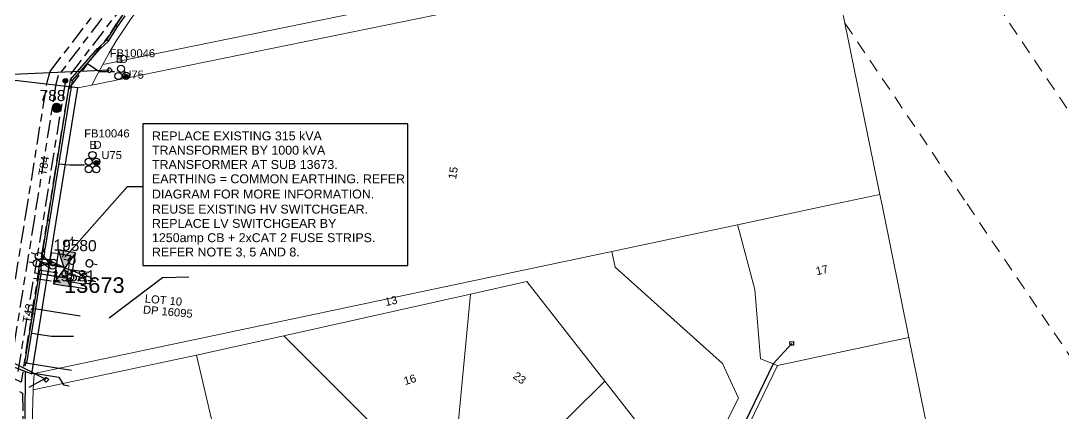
# Model space of a CAD drawing. Header units: metres. Extents: x 314590 to 317940, y 6263421 to 6264427.
# Drawn here: x 317374.3 to 317608.6, y 6263948.8 to 6264036.9 of the extents above; entities that cross this region are included whole.
import ezdxf
from ezdxf.enums import TextEntityAlignment as Align

# ---------------------------------------------------------------- set-up
doc = ezdxf.new("R2010")
doc.units = ezdxf.units.M
for name, pattern in [('Cable Exist UG', [8.2, 4, -1.2, 1.8, -1.2]), ('Dash', [5, 3, -2]), ('HIDDEN2', [0.1875, 0.125, -0.0625])]:
    doc.linetypes.add(name, pattern=pattern)
doc.layers.get('0').update_dxf_attribs({"color": 6})
doc.layers.add('Cadastre Easements_SP_EXT', color=9, linetype='Continuous', lineweight=5)
doc.layers.add('Cadastre Land Parcels_SP_EXT', color=9, linetype='Continuous', lineweight=5)
for name, color, linetype in [('Duct_SP_EXT', 7, 'Continuous'), ('Equip_HV_EXT', 7, 'Continuous'), ('Mains_HV_EXT', 7, 'Continuous'), ('Mains_LV_EXT', 7, 'Continuous'), ('Notes', 7, 'Continuous'), ('Services_SP_EXT', 7, 'Continuous'), ('Sub_SP_EXT', 7, 'Continuous'), ('SupportsOH_SP_TR_HV_LV_SL_EXT', 7, 'Continuous'), ('Trench_SP_EXT', 7, 'Continuous')]:
    doc.layers.add(name, color=color, linetype=linetype)
doc.layers.add('Features_HIDE', color=1, linetype='Continuous', plot=False)
doc.styles.add('POLE_LABEL', font='arial.ttf')
doc.styles.get("Standard").update_dxf_attribs({"font": 'arial.ttf'})
doc.styles.add('SWITCH_LABEL', font='arial.ttf', dxfattribs={"height": 2.5})
doc.linetypes.add('IE Trench HV', pattern='A,7,-0.2,["/",Standard,S=3,R=0,X=0.6,Y=-1.4],-2.5', length=9.7)

# ---------------------------------------------------------------- blocks, each defined once
blk = doc.blocks.new('SUB_PADMOUNT_EXT')
for points in [[(0, 0), (-3.84, 1.92), (-3.84, -1.92)], [(0, 0), (3.84, 1.92), (3.84, -1.92)]]:
    blk.add_hatch(color=256).paths.add_polyline_path(points)
for p, q in [((3.84, 1.92), (-3.84, -1.92)), ((-3.84, 1.92), (3.84, -1.92))]:
    blk.add_line(p, q)
blk.add_lwpolyline([(-3.84, -1.92), (3.84, -1.92), (3.84, 1.92), (-3.84, 1.92)], close=True)
for tag, height, flags, p in [('ASSET_NUM', 3.5, 8, (2, 2)), ('STREET_CODE', 0.2, 9, (1.5, 0)), ('CONSTRUCTED_VOLTAGE', 0.2, 9, (1.5, -0.2)), ('OPERATING_VOLTAGE', 0.2, 9, (1.5, -0.6)), ('ORIENTATION', 0.2, 9, (1.5, -0.8)), ('OWNED_BY', 0.2, 9, (1.5, -1)), ('OPERATED_BY', 0.2, 9, (1.5, -1.2)), ('SECONDARY_VOLTAGE', 0.2, 9, (1.5, -1.6)), ('STATE', 0.2, 9, (1.5, -1.8)), ('SUBSTATION_TYPE', 0.2, 9, (1.5, -2.2)), ('NO_PHASES', 0.2, 9, (1.5, -0.4)), ('MAINTAINED_BY', 0.2, 9, (1.5, -1.4)), ('PARENT', 0.2, 9, (1.5, -2)), ('USAGE', 0.2, 9, (1.5, -2.4)), ('STREETNAME', 0.2, 9, (1.5, -3)), ('SUBURB', 0.2, 9, (1.5, -3.2)), ('Z', 0.2, 1, (1.5, -3.6)), ('LEGEND', 0.2, 9, (1.5, -2.6)), ('LOCATION', 0.2, 9, (1.5, -2.8)), ('NOTES', 0.2, 9, (1.5, -3.4))]:
    blk.add_attdef(tag, text='', height=height, dxfattribs=dict(flags=flags)).set_placement(p, align=Align.MIDDLE_LEFT)
blk = doc.blocks.new('DUCT_EXT')
blk.add_circle((0, 0.8), 0.8)
at = {"flags": 1}
blk.add_attdef('Z', (0, 0), '', height=0.2, dxfattribs=at)
at = {"flags": 9}
for tag, p in [('DUCT_CODE', (0, 0)), ('XSECT_TYPE', (0, -0.2)), ('STATE', (0, -0.6)), ('FB_REFERENCE', (0, -0.4)), ('NOTES', (0, -0.8))]:
    blk.add_attdef(tag, text='', height=0.2, dxfattribs=at).set_placement(p, align=Align.MIDDLE_LEFT)
blk = doc.blocks.new('CCP_EXT')
at = {"flags": 9}
blk.add_attdef('NOTES', text='', height=0.2, dxfattribs=at).set_placement((0, -2), align=Align.MIDDLE_LEFT)
blk.add_wipeout([(0, 0.57), (0.57, 0), (0, -0.57), (-0.57, 0)])
blk.add_lwpolyline([(-0.57, 0), (0, 0.57), (0.57, 0), (0, -0.57), (-0.57, 0)])
at = {"flags": 1}
blk.add_attdef('Z', (0, 0), '', height=0.2, dxfattribs=at)
at = {"flags": 9}
for tag, p in [('CCP_TYPE', (0, 0)), ('CONSTRUCTED_VOLTAGE', (0, -0.2)), ('OPERATING_VOLTAGE', (0, -0.6)), ('ORIENTATION', (0, -0.8)), ('OWNED_BY', (0, -1)), ('STATE', (0, -1.8)), ('NO_PHASES', (0, -0.4)), ('USAGE', (0, -1.2)), ('LEGEND', (0, -1.4)), ('LIFE_SUPPORT', (0, -1.6))]:
    blk.add_attdef(tag, text='', height=0.2, dxfattribs=at).set_placement(p, align=Align.MIDDLE_LEFT)
blk = doc.blocks.new('POLE_EXT')
blk.add_hatch(color=256).paths.add_polyline_path([(-1, 0, 1), (1, 0, 1)])
blk.add_lwpolyline([(-1, 0, 1), (1, 0, 1)], format="xyb", close=True)
for tag, height, flags, p in [('pNumber', 2.5, 8, (-17.84, 2.07)), ('OWNED_BY', 0.2, 9, (1.35, -0.4)), ('SPECIAL_USE', 0.2, 9, (1.35, -0.8)), ('STATE', 0.2, 9, (1.35, -1)), ('cLV', 0.2, 9, (1.35, -1.4)), ('hDepth', 0.2, 9, (1.35, -1.6)), ('hDia', 0.2, 9, (1.35, -1.8)), ('cHV', 0.2, 9, (1.35, -2)), ('PARENT', 0.2, 9, (1.35, -0.6)), ('USAGE', 0.2, 9, (1.35, -1.2)), ('LBRACKET', 0.2, 9, (1.35, -2.2)), ('LExisting', 0.2, 9, (1.35, -2.4)), ('cLinedev', 0.2, 9, (1.35, -3.4)), ('pExisting', 0.2, 9, (1.35, -3.8)), ('pFooting', 0.2, 9, (1.35, -4.4)), ('pNew', 0.2, 9, (1.35, -4.6)), ('LANTNUMBER', 0.2, 9, (1.35, -2.6)), ('LOther', 0.2, 9, (1.35, -2.8)), ('LRemove', 0.2, 9, (1.35, -3)), ('LEGEND', 0.2, 9, (1.35, -3.2)), ('LOCATION', 0.2, 9, (1.35, -3.6)), ('PFNUMBER', 0.2, 9, (1.35, -4)), ('NEWPFNUMBER', 0.2, 9, (1.35, -4.2)), ('pRelocate', 0.2, 9, (1.35, -5)), ('pRemove', 0.2, 9, (1.35, -5.2)), ('pReplace', 0.2, 9, (1.35, -5.4)), ('pStay', 0.2, 9, (1.35, -5.6)), ('pType', 0.2, 9, (1.35, -5.8)), ('cspan', 0.2, 9, (1.35, -6)), ('STREETNAME', 0.2, 9, (1.35, -6.2)), ('SUBURB', 0.2, 9, (1.35, -6.4)), ('OPERATED_BY', 0.2, 9, (1.36, -7.01)), ('NOTES', 0.2, 9, (1.35, -6.6)), ('MAINTAINED_BY', 0.2, 9, (1.36, -6.81))]:
    blk.add_attdef(tag, text='', height=height, dxfattribs=dict(flags=flags)).set_placement(p, align=Align.MIDDLE_LEFT)
at = {"style": 'POLE_LABEL'}
for tag, height, flags, p in [('ASSET_NUM', 2.5, 8, (2, 2)), ('STRUCTURE_PLANT_NUMBER', 0.2, 9, (1.35, 0.03)), ('STREET_CODE', 0.2, 9, (1.35, -0.2))]:
    blk.add_attdef(tag, text='', height=height, dxfattribs=dict(at, flags=flags)).set_placement(p, align=Align.MIDDLE_LEFT)
at = {"flags": 1}
blk.add_attdef('Z', (1.35, -7.33), '', height=0.2, dxfattribs=at)
blk = doc.blocks.new('LV_UG_DFUSE_CLOSED_EXT')
for points in [[(1, 0), (0, 0)], [(5.04, 0.73), (2.16, -0.72)], [(5.05, -0.71), (2.16, 0.72)], [(6.2, 0.01), (7.2, 0.01)]]:
    blk.add_lwpolyline(points)
for centre in [(1.8, 0), (5.4, 0.01)]:
    blk.add_circle(centre, 0.8)
at = {"flags": 9}
for tag, p in [('ACTUAL_STATUS', (0, 0)), ('CONSTRUCTED_VOLTAGE', (0, -0.2)), ('OPERATING_VOLTAGE', (0, -0.6)), ('ORIENTATION', (0, -0.8)), ('STATE', (0, -1)), ('SWITCH_TYPE', (0, -1.2)), ('NO_PHASES', (0, -0.4)), ('USAGE', (0, -1.4)), ('NOTES', (0, -1.6))]:
    blk.add_attdef(tag, text='', height=0.2, dxfattribs=at).set_placement(p, align=Align.MIDDLE_LEFT)
at = {"flags": 1}
blk.add_attdef('Z', (0, 0), '', height=0.2, dxfattribs=at)
blk = doc.blocks.new('SWG_HOLEC_SU_EXT')
blk.add_line((1.8, -2), (5.8, -2))
for points in [[(1, 0), (0, 0)], [(6.6, 0), (7.6, 0)]]:
    blk.add_lwpolyline(points)
for points in [[(1.8, -0.8, 1), (1.8, 0.8, 1)], [(5.8, -0.8, 1), (5.8, 0.8, 1)]]:
    blk.add_lwpolyline(points, format="xyb", close=True)
at = {"style": 'SWITCH_LABEL', "flags": 8}
blk.add_attdef('ASSET_NUM', text='', height=2.5, rotation=179.9544, dxfattribs=at).set_placement((-2.4, 0), align=Align.MIDDLE_LEFT)
at = {"flags": 1}
blk.add_attdef('Z', (0, 0), '', height=0.2, dxfattribs=at)
at = {"flags": 9}
for tag, p in [('ACTUAL_STATUS', (0, -0.4)), ('CONSTRUCTED_VOLTAGE', (0, -0.6)), ('OPERATING_VOLTAGE', (0, -1)), ('ORIENTATION', (0, -1.2)), ('OWNED_BY', (0, -1.4)), ('STATE', (0, -1.8)), ('SWITCH_TYPE', (0, -2)), ('NO_PHASES', (0, -0.8)), ('PARENT', (0, -1.6)), ('USAGE', (0, -2.2)), ('LOCATION', (0, -2.4)), ('STREETNAME', (0, -2.6)), ('SUBURB', (0, -2.8)), ('NOTES', (0, -3))]:
    blk.add_attdef(tag, text='', height=0.2, dxfattribs=at).set_placement(p, align=Align.MIDDLE_LEFT)
at = {"style": 'SWITCH_LABEL', "flags": 9}
blk.add_attdef('STREET_CODE', text='', height=0.2, dxfattribs=at).set_placement((0, -0.2), align=Align.MIDDLE_LEFT)
blk = doc.blocks.new('CABLE_LARGE_EXT')
h = blk.add_hatch(color=256)
edge = h.paths.add_edge_path()
edge.add_arc((0, 0.55), 0.55, 0, 360)
blk.add_circle((0, 0.55), 0.55)
at = {"flags": 1}
blk.add_attdef('Z', (0, 0), '', height=0.2, dxfattribs=at)
at = {"flags": 9}
for tag, p in [('COND_CODE', (0, 0)), ('STATE', (0, -0.4)), ('XSECT_SIZE', (0, -0.6)), ('FB_REFERENCE', (0, -0.2)), ('NOTES', (0, -0.8))]:
    blk.add_attdef(tag, text='', height=0.2, dxfattribs=at).set_placement(p, align=Align.MIDDLE_LEFT)
blk = doc.blocks.new('CONNECTOR_NODE_EXT')
h = blk.add_hatch(color=256)
edge = h.paths.add_edge_path()
edge.add_arc((0, 0), 0.5, 0, 360)
blk.add_circle((0, 0), 0.5)
at = {"flags": 1}
blk.add_attdef('Z', (0, 0), '', height=0.2, dxfattribs=at)
at = {"flags": 9}
for tag, p in [('CONNECTOR_TYPE', (0, 0)), ('CONSTRUCTED_VOLTAGE', (0, -0.2)), ('OPERATING_VOLTAGE', (0, -0.6)), ('ORIENTATION', (0, -0.8)), ('SUBTYPE', (0, -1)), ('NO_PHASES', (0, -0.4)), ('USAGE', (0, -1.2)), ('NOTES', (0, -1.4))]:
    blk.add_attdef(tag, text='', height=0.2, dxfattribs=at).set_placement(p, align=Align.MIDDLE_LEFT)

msp = doc.modelspace()

# ---------------------------------------------------------------- linework, layer by layer
at = {"layer": 'Cadastre Easements_SP_EXT', "linetype": 'Dash'}
for points in [[(317555.53, 6264056.2), (317559.58, 6264036.37), (317587.03, 6263995.79), (317686.05, 6263849.54)], [(317623.45, 6263996.57), (317588.61, 6264048.23)]]:
    msp.add_lwpolyline(points, dxfattribs=at)
at = {"layer": 'Cadastre Land Parcels_SP_EXT', "linetype": 'Continuous'}
for points in [[(317555.53, 6264056.2), (317491.08, 6264092.65), (317478.22, 6264073.98), (317466.72, 6264057.26), (317454.57, 6264039.71), (317392.71, 6264027.12), (317391.47, 6264024.81), (317390.3, 6264022.47), (317555.53, 6264056.2)], [(317454.57, 6264039.71), (317416.93, 6264060.86), (317404.27, 6264044.32), (317402.44, 6264042.01), (317400.67, 6264039.64), (317398.95, 6264037.21), (317397.29, 6264034.75), (317395.7, 6264032.24), (317394.17, 6264029.7), (317392.71, 6264027.12), (317454.57, 6264039.71)], [(317559.58, 6264036.37), (317555.53, 6264056.2), (317390.3, 6264022.47), (317387.12, 6264021.88), (317382.28, 6263991.84), (317376.78, 6263957.64), (317377.28, 6263957.67), (317507.17, 6263985.13), (317535.46, 6263991.11), (317554.63, 6263995.19), (317567.44, 6263997.91), (317559.58, 6264036.37)], [(317567.93, 6263995.5), (317567.44, 6263997.91), (317554.63, 6263995.19), (317535.46, 6263991.11), (317535.87, 6263989.52), (317539.31, 6263976.56), (317540.57, 6263960.99), (317544.4, 6263959.49), (317572.87, 6263965.56), (317573.96, 6263965.78), (317567.93, 6263995.5)], [(317544.4, 6263959.49), (317540.57, 6263960.99), (317539.31, 6263976.56), (317535.87, 6263989.52), (317535.46, 6263991.11), (317507.17, 6263985.13), (317507.93, 6263981.55), (317532.06, 6263959.94), (317535.67, 6263952.18), (317525.65, 6263932.45), (317524.27, 6263932.16), (317483.1, 6263923.51), (317481.15, 6263923.13), (317481.66, 6263922.18), (317483.22, 6263919.33), (317532.83, 6263929.8), (317532.66, 6263930.6), (317532, 6263933.73), (317544.4, 6263959.49)], [(317524.27, 6263932.16), (317525.65, 6263932.45), (317535.67, 6263952.18), (317532.06, 6263959.94), (317507.93, 6263981.55), (317507.17, 6263985.13), (317377.28, 6263957.67), (317377.08, 6263954.06), (317413.82, 6263961.84), (317433.43, 6263966.15), (317475.38, 6263975.49), (317488.1, 6263978.33), (317505.63, 6263956), (317524.27, 6263932.16)], [(317505.63, 6263956), (317488.1, 6263978.33), (317475.38, 6263975.49), (317472.11, 6263940.88), (317482.66, 6263933.27), (317505.63, 6263956)], [(317472.11, 6263940.88), (317475.38, 6263975.49), (317433.43, 6263966.15), (317461.87, 6263937.78), (317472.11, 6263940.88)], [(317461.87, 6263937.78), (317433.43, 6263966.15), (317413.82, 6263961.84), (317417.98, 6263943.94), (317419.88, 6263935.56), (317421.43, 6263935.26), (317455.44, 6263928.85), (317461.87, 6263937.78)], [(317579.28, 6263939.66), (317573.96, 6263965.78), (317572.87, 6263965.56), (317544.4, 6263959.49), (317532, 6263933.73), (317532.66, 6263930.6), (317532.83, 6263929.8), (317579.28, 6263939.66)], [(317417.98, 6263943.94), (317413.82, 6263961.84), (317377.08, 6263954.06), (317376.98, 6263951.38), (317376.95, 6263948.7), (317377.01, 6263946.02), (317377.14, 6263943.35), (317377.36, 6263940.68), (317377.66, 6263938.01), (317378.05, 6263935.36), (317417.98, 6263943.94)], [(317524.27, 6263932.16), (317505.63, 6263956), (317482.66, 6263933.27), (317482.3, 6263932.81), (317481.8, 6263932.11), (317481.38, 6263931.37), (317481.02, 6263930.6), (317480.73, 6263929.79), (317480.52, 6263928.97), (317480.38, 6263928.13), (317480.32, 6263927.28), (317480.33, 6263926.42), (317480.42, 6263925.58), (317480.59, 6263924.74), (317480.84, 6263923.92), (317481.15, 6263923.13), (317483.1, 6263923.51), (317524.27, 6263932.16)]]:
    msp.add_lwpolyline(points, close=True, dxfattribs=at)
msp.add_lwpolyline([(317555.53, 6264056.2), (317559.58, 6264036.38), (317567.44, 6263997.91), (317567.93, 6263995.5), (317573.96, 6263965.78), (317579.28, 6263939.66), (317582.08, 6263925.94), (317586.72, 6263903.19), (317591.16, 6263881.4), (317601.12, 6263832.06), (317686.05, 6263849.54)], dxfattribs=at)
at = {"layer": 'Duct_SP_EXT'}
for p, q in [((317395.67, 6264035.81), (317397.35, 6264038.32)), ((317396.07, 6264035.55), (317397.75, 6264038.04)), ((317393.64, 6264032.65), (317395.67, 6264035.81)), ((317394.01, 6264032.34), (317396.07, 6264035.55)), ((317395.67, 6264035.81), (317395.87, 6264035.68)), ((317396.07, 6264035.55), (317395.87, 6264035.68)), ((317391.77, 6264030.86), (317393.64, 6264032.65)), ((317392.1, 6264030.51), (317394.01, 6264032.34)), ((317393.64, 6264032.65), (317393.83, 6264032.49)), ((317394.01, 6264032.34), (317393.83, 6264032.49)), ((317385.47, 6264023.71), (317391.65, 6264030.8)), ((317385.92, 6264023.5), (317392.01, 6264030.48)), ((317391.65, 6264030.8), (317391.83, 6264030.64)), ((317391.77, 6264030.86), (317391.93, 6264030.68)), ((317392.01, 6264030.48), (317391.83, 6264030.64)), ((317392.1, 6264030.51), (317391.93, 6264030.68)), ((317385.22, 6264022.17), (317385.47, 6264023.71)), ((317385.47, 6264023.71), (317385.7, 6264023.6)), ((317385.69, 6264022.09), (317385.92, 6264023.5)), ((317385.92, 6264023.5), (317385.7, 6264023.6)), ((317380.37, 6263992.14), (317385.21, 6264022.19)), ((317380.84, 6263992.07), (317385.68, 6264022.11)), ((317385.21, 6264022.19), (317385.44, 6264022.15)), ((317385.22, 6264022.17), (317385.46, 6264022.13)), ((317385.68, 6264022.11), (317385.44, 6264022.15)), ((317385.69, 6264022.09), (317385.46, 6264022.13)), ((317379.32, 6263985.64), (317380.37, 6263992.14)), ((317379.79, 6263985.56), (317380.84, 6263992.07)), ((317380.37, 6263992.14), (317380.61, 6263992.11)), ((317380.84, 6263992.07), (317380.61, 6263992.11)), ((317379.22, 6263985.11), (317379.27, 6263985.39)), ((317379.27, 6263985.39), (317379.5, 6263985.35)), ((317379.32, 6263985.64), (317379.56, 6263985.6)), ((317379.79, 6263985.56), (317379.56, 6263985.6)), ((317378.95, 6263983.46), (317379.22, 6263985.11)), ((317378.95, 6263983.46), (317379.19, 6263983.42)), ((317379.43, 6263983.38), (317379.19, 6263983.42)), ((317379.22, 6263985.11), (317379.46, 6263985.07)), ((317379.43, 6263983.38), (317379.69, 6263985.03)), ((317379.69, 6263985.03), (317379.46, 6263985.07)), ((317379.74, 6263985.31), (317379.5, 6263985.35)), ((317379.69, 6263985.03), (317379.74, 6263985.31)), ((317376.98, 6263971.17), (317378.55, 6263980.94)), ((317377.45, 6263971.09), (317379.02, 6263980.87)), ((317378.55, 6263980.94), (317378.79, 6263980.9)), ((317379.02, 6263980.87), (317378.79, 6263980.9)), ((317375.19, 6263960.11), (317376.98, 6263971.17)), ((317375.67, 6263960.03), (317377.45, 6263971.09)), ((317376.98, 6263971.17), (317377.21, 6263971.13)), ((317377.45, 6263971.09), (317377.21, 6263971.13)), ((317375.19, 6263960.11), (317375.43, 6263960.07)), ((317375.67, 6263960.03), (317375.43, 6263960.07))]:
    msp.add_line(p, q, dxfattribs=at)
for points in [[(317395.34, 6264025.44), (317392.02, 6264025.44), (317389.35, 6264027.19)], [(317388.65, 6264004.5), (317385.33, 6264004.5), (317382.9, 6264004.75)]]:
    msp.add_lwpolyline(points, dxfattribs=at)
at = {"layer": 'Features_HIDE'}
for points in [[(317383.72, 6263983.86), (317384.29, 6263987.41), (317385.87, 6263987.76), (317385.96, 6263988.36)], [(317378.79, 6263980.9), (317382.64, 6263980.28)], [(317412.06, 6263979.32), (317406.15, 6263979.2), (317394.14, 6263970.11)], [(317377.4, 6263972.31), (317387.67, 6263970.66)], [(317375.43, 6263960.07), (317385.7, 6263958.42)]]:
    msp.add_lwpolyline(points, dxfattribs=at)
at = {"layer": 'Features_HIDE', "linetype": 'HIDDEN2'}
msp.add_lwpolyline([(317381.14, 6263984.8), (317380.34, 6263979.86), (317384.73, 6263979.16), (317385.53, 6263984.09), (317381.14, 6263984.8)], close=True, dxfattribs=at)
at = {"layer": 'Features_HIDE', "linetype": 'Continuous'}
msp.add_lwpolyline([(317386.13, 6263966.02), (317381.19, 6263965.97), (317376.71, 6263966.71)], dxfattribs=at)
at = {"layer": 'Features_HIDE', "linetype": 'Cable Exist UG'}
msp.add_lwpolyline([(317359.89, 6263966.45), (317362.55, 6263963.94), (317361.97, 6263959.6), (317374.71, 6263953.31), (317374.85, 6263944.17), (317376.06, 6263935.17)], dxfattribs=at)
at = {"layer": 'Mains_HV_EXT', "linetype": 'Cable Exist UG'}
for points in [[(317384.32, 6264023.43), (317377.39, 6263980.28)], [(317373.72, 6263958.14), (317377.19, 6263979.1)], [(317377.19, 6263979.1), (317383.27, 6263978.21)], [(317377.38, 6263980.28), (317383.39, 6263979.41)]]:
    msp.add_lwpolyline(points, dxfattribs=at)
at = {"layer": 'Notes'}
for p, q in [((317401.77, 6264013.76), (317401.77, 6263981.96)), ((317461.29, 6264013.76), (317401.77, 6264013.76)), ((317461.29, 6263981.96), (317461.29, 6264013.76)), ((317384.58, 6263984.21), (317398.26, 6263999.68)), ((317398.26, 6263999.68), (317401.77, 6263999.68)), ((317401.77, 6263981.96), (317461.29, 6263981.96))]:
    msp.add_line(p, q, dxfattribs=at)
msp.add_solid([(317384.7, 6263984.1), (317384.45, 6263984.32), (317383.92, 6263983.46)], dxfattribs=at)
at = {"layer": 'Trench_SP_EXT', "linetype": 'Cable Exist UG'}
for points in [[(317378.79, 6263980.9), (317379.19, 6263983.42)], [(317379.07, 6263982.68), (317383.42, 6263981.98)]]:
    msp.add_lwpolyline(points, dxfattribs=at)

# ---------------------------------------------------------------- block references
at = {"layer": 'Duct_SP_EXT'}
for p in [(317396.25, 6264023.71), (317396.84, 6264025.34), (317397.95, 6264023.76), (317390.42, 6264005.97), (317389.56, 6264004.47), (317389.56, 6264002.77), (317391.26, 6264004.47), (317391.26, 6264002.77)]:
    msp.add_blockref('DUCT_EXT', p, dxfattribs=at)
at = {"layer": 'Duct_SP_EXT', "rotation": 269.9999999999998}
for p in [(317397.35, 6264024.35), (317390.79, 6264004.98)]:
    msp.add_blockref('CABLE_LARGE_EXT', p, dxfattribs=at)
at = {"layer": 'Equip_HV_EXT'}
msp.add_blockref('CONNECTOR_NODE_EXT', (317384.32, 6264023.43), dxfattribs=at)
at = {"layer": 'Features_HIDE'}
for p, rotation in [((317383.27, 6263981.84), 155.4635716766662), ((317383.22, 6263981.65), 171.3016566485909)]:
    msp.add_blockref('LV_UG_DFUSE_CLOSED_EXT', p, dxfattribs=dict(at, rotation=rotation))
at = {"layer": 'Sub_SP_EXT'}
ref = msp.add_blockref('SUB_PADMOUNT_EXT', (317384.1, 6263981.32), dxfattribs=dict(at, rotation=261.3528655244743))
ref.add_attrib('ASSET_NUM', '13673', dxfattribs={"layer": '0', "height": 3.5}).set_placement((317384.04, 6263979.3), align=Align.TOP_LEFT)
at = {"layer": 'SupportsOH_SP_TR_HV_LV_SL_EXT'}
ref = msp.add_blockref('POLE_EXT', (317382.34, 6264017.38), dxfattribs=at)
ref.add_attrib('ASSET_NUM', '788', dxfattribs={"layer": '0', "height": 2.5, "rotation": 359.9412, "style": 'POLE_LABEL'}).set_placement((317384.34, 6264018.13), align=Align.BOTTOM_RIGHT)

# ---------------------------------------------------------------- texts
at = {"layer": 'Cadastre Land Parcels_SP_EXT'}
for s, rotation, p in [('15', 80.8525, (317472.14, 6264001.22)), ('17', 12.5202, (317553.24, 6263979.76)), ('LOT 10', 354.8853, (317402.12, 6263973.65)), ('13', 12.3823, (317456.38, 6263972.82)), ('DP 16095', 354.8853, (317401.71, 6263971.19)), ('16', 16.8105, (317460.7, 6263955.07)), ('23', 324.2164, (317484.78, 6263956.79))]:
    msp.add_text(s, height=1.8, rotation=rotation, dxfattribs=at).set_placement(p)
at = {"layer": 'Duct_SP_EXT'}
for p in [(317397.36, 6264023.93), (317392.42, 6264005.86)]:
    msp.add_text('U75', height=1.8, dxfattribs=at).set_placement(p)
at = {"layer": 'Features_HIDE'}
for s, p in [('FB10046', (317394.29, 6264028.73)), ('B', (317395.64, 6264027.43)), ('D', (317396.54, 6264027.43)), ('FB10046', (317388.56, 6264010.72)), ('B', (317389.75, 6264008.15)), ('D', (317390.65, 6264008.15))]:
    msp.add_text(s, height=1.8, dxfattribs=at).set_placement(p)
at = {"layer": 'Mains_LV_EXT'}
for s, rotation, p in [('T84', 80.8513, (317380, 6264002.07)), ('T43', 80.0139, (317376.43, 6263968.95))]:
    msp.add_text(s, height=1.8, rotation=rotation, dxfattribs=at).set_placement(p)
at = {"layer": 'Notes', "linetype": 'IE Trench HV'}
for s, p in [('REPLACE EXISTING 315 kVA', (317403.79, 6264010.06)), ('TRANSFORMER BY 1000 kVA', (317403.79, 6264006.85)), ('TRANSFORMER AT SUB 13673.', (317403.79, 6264003.64)), ('EARTHING = COMMON EARTHING. REFER', (317403.79, 6264000.43)), ('DIAGRAM FOR MORE INFORMATION.', (317403.79, 6263997.01)), ('REUSE EXISTING HV SWITCHGEAR.', (317403.79, 6263993.62)), ('REPLACE LV SWITCHGEAR BY', (317403.79, 6263990.41)), ('1250amp CB + 2xCAT 2 FUSE STRIPS.', (317403.79, 6263987.2)), ('REFER NOTE 3, 5 AND 8.', (317403.79, 6263983.98))]:
    msp.add_text(s, height=2, dxfattribs=at).set_placement(p)

# ---------------------------------------------------------------- next in the draw order: block references
at = {"layer": 'Features_HIDE'}
for p in [(317394.26, 6264025.83), (317388.56, 6263979.7), (317380.02, 6263956.33)]:
    msp.add_blockref('CCP_EXT', p, dxfattribs=at)
at = {"layer": 'Services_SP_EXT', "rotation": 227.6706650322965}
msp.add_blockref('CCP_EXT', (317547.63, 6263964.46), dxfattribs=at)

# ---------------------------------------------------------------- next in the draw order: linework, layer by layer
at = {"layer": 'Cadastre Land Parcels_SP_EXT', "linetype": 'Continuous'}
msp.add_lwpolyline([(317559.58, 6264036.37), (317555.53, 6264056.2), (317390.3, 6264022.47), (317387.12, 6264021.88), (317382.28, 6263991.84), (317376.78, 6263957.64), (317377.28, 6263957.67), (317507.17, 6263985.13), (317535.46, 6263991.11), (317554.63, 6263995.19), (317567.44, 6263997.91), (317559.58, 6264036.37)], close=True, dxfattribs=at)
at = {"layer": 'Features_HIDE', "linetype": 'Cable Exist UG'}
for points in [[(317377.72, 6263915.33), (317377.48, 6263916.24), (317376.83, 6263918.73), (317376.06, 6263921.19), (317375.31, 6263923.84), (317374.64, 6263926.52), (317374.04, 6263929.21), (317373.53, 6263931.93), (317373.11, 6263934.59), (317373.1, 6263934.64), (317372.71, 6263937.38), (317372.39, 6263940.19), (317372.15, 6263943.01), (317372.01, 6263945.84), (317371.95, 6263948.67), (317371.98, 6263951.51), (317372.09, 6263954.29), (317369.22, 6263954.56), (317375.37, 6263992.95), (317380.23, 6264023.1), (317380.9, 6264025.55), (317466.97, 6264137.81)], [(317467.36, 6264135.07), (317382.73, 6264024.64), (317382.19, 6264022.67), (317382.19, 6264022.67), (317377.35, 6263992.63), (317371.49, 6263956.36)], [(317383.68, 6263981.64), (317378.98, 6263983.9), (317378.98, 6263983.9), (317380.31, 6263992.15), (317385.03, 6264021.49), (317394.5, 6264034.08), (317394.5, 6264034.08), (317395.62, 6264035.84), (317397.3, 6264038.35), (317399.05, 6264040.81), (317400.86, 6264043.23), (317402.34, 6264045.11), (317415.34, 6264062.16)], [(317379.66, 6263956.48), (317375.38, 6263954.18)]]:
    msp.add_lwpolyline(points, dxfattribs=at)
at = {"layer": 'Features_HIDE'}
for points in [[(317394.26, 6264025.83), (317369.15, 6264024.7)], [(317388.56, 6263979.7), (317383.92, 6263981.54)], [(317384.62, 6263978.45), (317388.82, 6263977.77)], [(317384.86, 6263979.93), (317387.6, 6263979.49), (317388.41, 6263980.31), (317389.2, 6263980.18)], [(317380.02, 6263956.33), (317359.89, 6263966.45)], [(317376.79, 6263957.83), (317382.84, 6263956.85), (317383.89, 6263955.16), (317385.14, 6263954.96)]]:
    msp.add_lwpolyline(points, dxfattribs=at)
at = {"layer": 'Features_HIDE', "linetype": 'Continuous'}
msp.add_lwpolyline([(317387.12, 6264021.88), (317375.5, 6264023.24), (317367.19, 6264024.21), (317363.08, 6263998.46), (317361.95, 6263991.45), (317357.65, 6263964.89), (317365.79, 6263961.81), (317376.78, 6263957.64), (317382.28, 6263991.84), (317387.12, 6264021.88)], close=True, dxfattribs=at)
at = {"layer": 'Mains_HV_EXT', "linetype": 'Cable Exist UG'}
msp.add_lwpolyline([(317508.5, 6264208.72), (317456.74, 6264140.58), (317467.67, 6264132.22), (317384.32, 6264023.43)], dxfattribs=at)
at = {"layer": 'Mains_LV_EXT', "linetype": 'Cable Exist UG'}
msp.add_lwpolyline([(317383.92, 6263981.54), (317378.53, 6263982.4), (317374.35, 6263955.72), (317364.15, 6263960.76), (317364.69, 6263965.49), (317359.89, 6263966.45)], dxfattribs=at)
at = {"layer": 'Services_SP_EXT'}
msp.add_lwpolyline([(317482.42, 6263916.52), (317483.02, 6263920.31), (317483.02, 6263920.31), (317531.64, 6263930.57), (317530.95, 6263933.86), (317543.5, 6263959.93), (317547.63, 6263964.46)], dxfattribs=at)
at = {"layer": 'Trench_SP_EXT', "linetype": 'Cable Exist UG'}
msp.add_lwpolyline([(317380.66, 6263917.17), (317380, 6263919.73), (317379.22, 6263922.22), (317378.5, 6263924.78), (317377.85, 6263927.36), (317377.27, 6263929.96), (317376.78, 6263932.58), (317376.36, 6263935.2), (317375.98, 6263937.89), (317375.67, 6263940.6), (317375.45, 6263943.32), (317375.31, 6263946.05), (317375.25, 6263948.78), (317375.27, 6263951.51), (317375.38, 6263954.18), (317375.39, 6263959.46), (317375.43, 6263960.07)], dxfattribs=at)

# ---------------------------------------------------------------- next in the draw order: block references
at = {"layer": 'Features_HIDE'}
ref = msp.add_blockref('SWG_HOLEC_SU_EXT', (317383.99, 6263983.32), dxfattribs=dict(at, rotation=351.1381354229939))
ref.add_attrib('ASSET_NUM', '19580', dxfattribs={"layer": '0', "height": 2.5, "rotation": 358.8009, "style": 'SWITCH_LABEL'}).set_placement((317381.6, 6263984.57), align=Align.BOTTOM_LEFT)
ref = msp.add_blockref('SWG_HOLEC_SU_EXT', (317383.69, 6263979.68), dxfattribs=dict(at, rotation=350.0279421105354))
ref.add_attrib('ASSET_NUM', '19581', dxfattribs={"layer": '0', "height": 2.5, "rotation": 359.741, "style": 'SWITCH_LABEL'}).set_placement((317381.29, 6263980.93), align=Align.TOP_LEFT)

doc.saveas('drawing.dxf')
